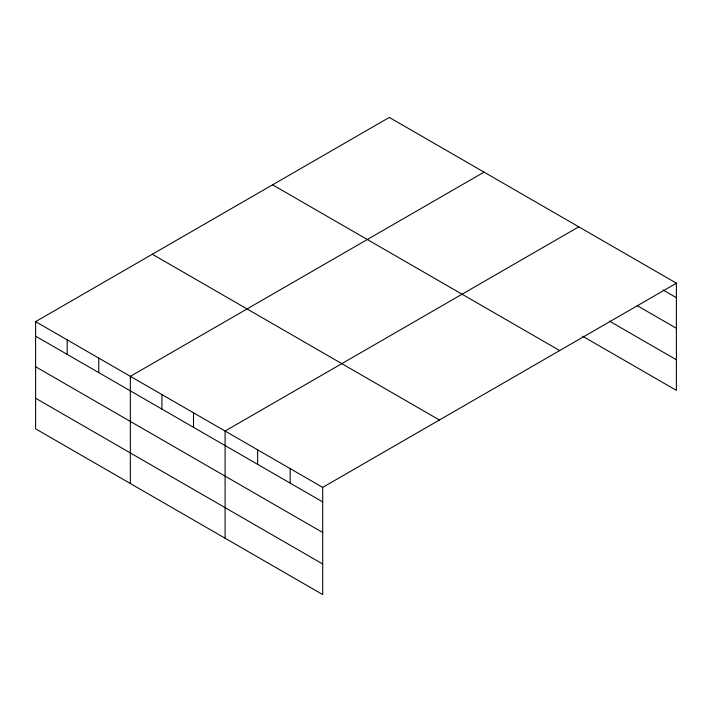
<?xml version="1.0" encoding="UTF-8"?>
<svg xmlns="http://www.w3.org/2000/svg" width="712" height="712" viewBox="0 0 712 712"><rect width="100%" height="100%" fill="white"/><g stroke="black" fill="none" stroke-linecap="round" stroke-linejoin="round"><path stroke-width="1.07" d="M676.4 283.18L389.304 117.427L35.6 321.637L35.6 428.82L322.696 594.573L322.696 487.391L676.4 283.18L676.4 390.363L582.612 336.224M484.044 172.126L130.34 376.337L130.34 483.519M578.785 226.825L225.09 431.036L225.09 538.219M663.006 289.962L676.4 297.696M637.16 305.626L676.4 328.276M609.41 321.112L676.4 359.783M272.58 184.817L559.677 350.571M152.323 254.246L439.42 420M35.6 321.637L322.696 487.391M35.6 336.153L322.696 501.907M35.6 366.733L322.696 532.487M35.6 398.239L322.696 563.993M290.158 468.603L290.158 483.119M257.628 449.815L257.628 464.331M193.504 412.8L193.504 427.316M161.927 394.564L161.927 409.08M98.763 358.1L98.763 372.616M67.177 339.864L67.177 354.38"/></g></svg>
